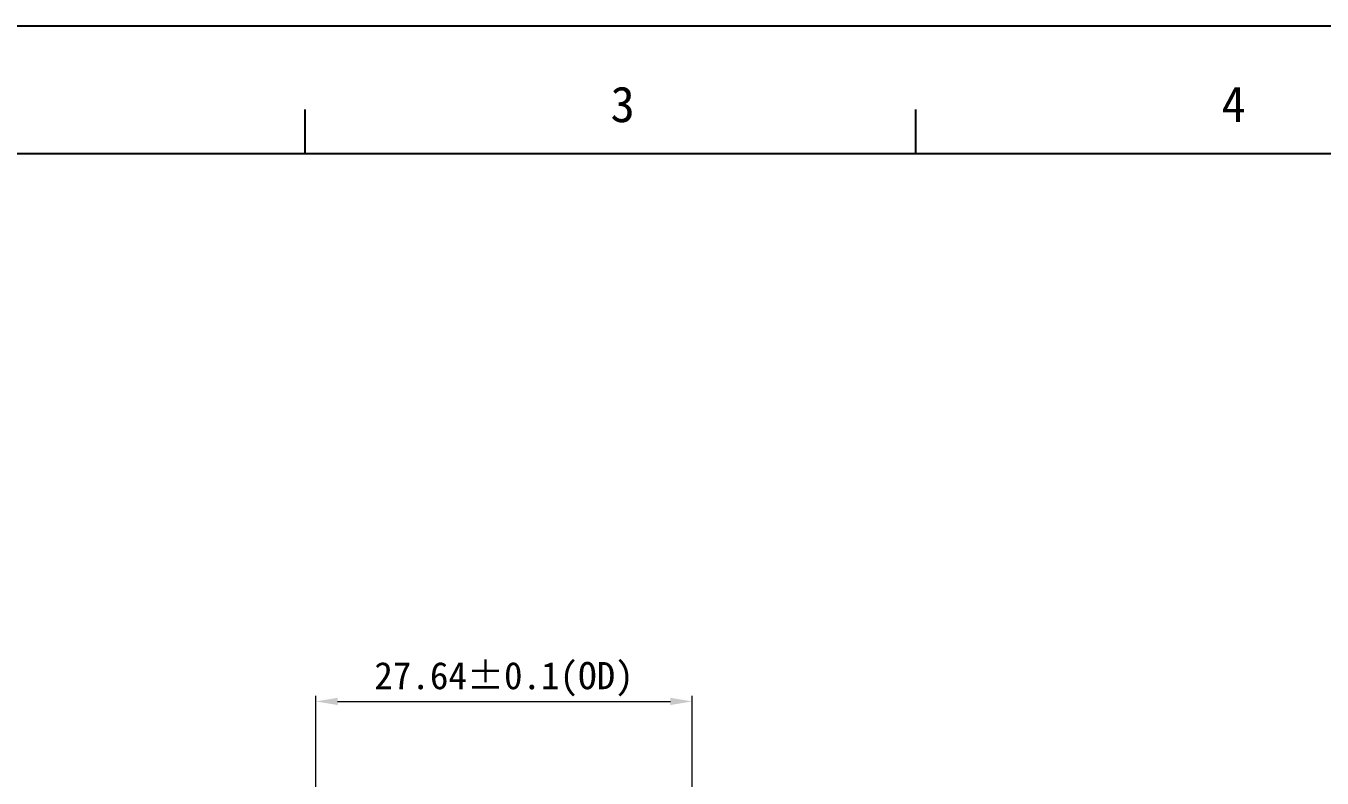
# Model space of a CAD drawing. Header units: millimetres. Extents: x -1946 to -1567, y 579 to 849.
# Drawn here: x -1867 to -1771.8, y 793.6 to 848.9 of the extents above; entities that cross this region are included whole.
import ezdxf

# ---------------------------------------------------------------- set-up
doc = ezdxf.new("R2010")
doc.units = ezdxf.units.MM
doc.header["$LTSCALE"] = 16.335
doc.header["$PDMODE"] = 3
doc.header["$PDSIZE"] = 0.3125
doc.layers.get('0').update_dxf_attribs({"linetype": 'CONTINUOUS'})
doc.layers.get('Defpoints').update_dxf_attribs({"linetype": 'CONTINUOUS'})
doc.styles.add('C-E02$0$RT', font='ROMANT.SHX', dxfattribs={"bigfont": 'AllInOneBig.shx'})
doc.styles.add('宝明', font='simhei.ttf')
doc.dimstyles.new('STANDARD 03$0', dxfattribs={"dimscale": 0, "dimtxt": 1.5, "dimasz": 1.3, "dimexe": 0.8, "dimexo": 0.5, "dimgap": 0.5, "dimtad": 1, "dimzin": 0, "dimdsep": 46, "dimtxsty": 'C-E02$0$RT', "dimcen": 1, "dimclrd": 3, "dimclre": 3, "dimclrt": 3, "dimadec": 0, "dimazin": 0, "dimtfac": 1, "dimtmove": 0, "dimatfit": 3, "dimfxl": 1, "dimtolj": 1, "dimtzin": 0, "dimlwd": -1, "dimarcsym": 0})

# ---------------------------------------------------------------- blocks, each defined once
blk = doc.blocks.new('*D15')
at = {"color": 3, "lineweight": 9, "transparency": 16777216}
for p, q in [((-1845.75, 776.185), (-1845.75, 799.661)), ((-1818.11, 775.857), (-1818.11, 799.661)), ((-1844.15, 799.261), (-1819.71, 799.261))]:
    blk.add_line(p, q, dxfattribs=at)
at = {"color": 3, "transparency": 16777216}
for points in [[(-1844.15, 799.528), (-1844.15, 798.994), (-1845.75, 799.261)], [(-1819.71, 799.528), (-1819.71, 798.994), (-1818.11, 799.261)]]:
    blk.add_solid(points, dxfattribs=at)
at = {"layer": 'Defpoints', "color": 0, "transparency": 16777216}
for p in [(-1818.11, 799.261), (-1845.75, 775.785), (-1818.11, 775.457)]:
    blk.add_point(p, dxfattribs=at)
at = {"color": 3, "transparency": 16777216, "insert": (-1831.93, 800.891), "char_height": 2, "attachment_point": 5, "style": '宝明'}
blk.add_mtext('\\A1;27.64%%P0.1(OD)', dxfattribs=at)

msp = doc.modelspace()

# ---------------------------------------------------------------- linework, layer by layer
at = {"color": 7, "linetype": 'Continuous'}
for p, q in [((-1946.421, 848.909), (-1567.397, 848.909)), ((-1846.541, 839.494), (-1846.541, 842.775)), ((-1801.674, 839.494), (-1801.674, 842.775)), ((-1577.339, 839.494), (-1936.274, 839.494))]:
    msp.add_line(p, q, dxfattribs=at)

# ---------------------------------------------------------------- texts
at = {"color": 7, "linetype": 'Continuous', "style": '宝明'}
for s, p in [('3', (-1824.107, 841.837)), ('4', (-1779.24, 841.837))]:
    msp.add_text(s, height=2.625, dxfattribs=at).set_placement(p)

# ---------------------------------------------------------------- dimensions: what is measured, and where the dimension line sits
dim = msp.add_linear_dim(base=(-1818.11, 799.261), p1=(-1845.75, 775.785), p2=(-1818.11, 775.457), text='<>%%P0.1(OD)', dimstyle='STANDARD 03$0', override={"dimscale": 1, "dimtxt": 2, "dimasz": 1.6, "dimexe": 0.3998, "dimexo": 0.3998, "dimgap": 0.3998, "dimdec": 2, "dimtxsty": '宝明', "dimcen": 2, "dimfxl": 0.8, "dimlwd": 9, "dimlwe": 9})
dim.commit()
dim.dimension.update_dxf_attribs({"geometry": '*D15', "text_midpoint": (-1831.93, 800.891)})

doc.saveas('drawing.dxf')
